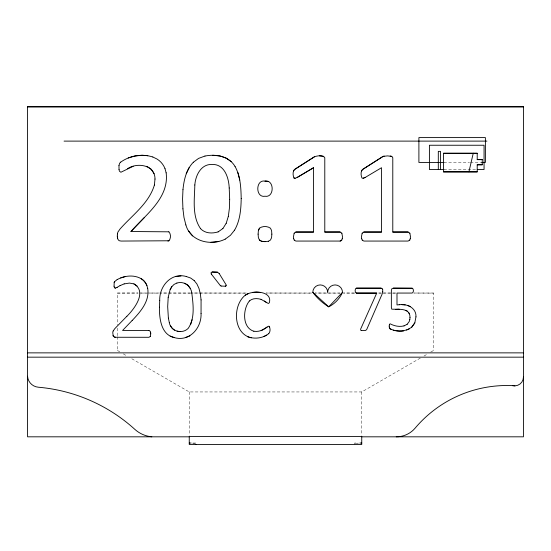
<?xml version="1.0" encoding="UTF-8"?>
<svg xmlns="http://www.w3.org/2000/svg" width="551" height="551" viewBox="0 0 551 551"><rect width="100%" height="100%" fill="white"/><g stroke="black" fill="none" stroke-linecap="round" stroke-linejoin="round"><path stroke-width="0.41" stroke-dasharray="2.75 2.07" d="M420.275 358.122L361.745 391.947L189.255 391.947L130.725 358.122M423.981 356.063L427.686 353.852M430.648 352.137L433.616 350.429M192.733 443.452L196.197 443.038L196.197 444.478M443.906 162.449L469.535 162.449M470.389 162.449L480.644 162.449M443.906 169.508L475.513 169.508M117.384 293.029L138.012 293.029L117.384 293.104L117.384 324.808M433.616 293.029L413.849 293.029L433.616 293.104L433.616 350.512M192.85 443.038L196.445 443.038M354.555 444.478L354.555 443.038L358.15 443.038M358.281 443.5L354.555 443.038M117.384 350.429L120.352 352.137M123.314 353.852L127.019 356.063M361.745 391.864L361.745 435.297M189.255 391.864L189.255 435.297M117.384 328.155L117.384 335.945M117.384 336.723L117.384 350.512M146.6 293.029L138.873 293.029L146.6 293.104M159.494 293.029L147.461 293.029L159.494 293.104M190.426 293.029L160.355 293.029L190.426 293.104M246.283 293.029L191.287 293.029L246.283 293.104M311.59 293.029L266.05 293.029L311.59 293.104M339.946 293.029L315.027 293.029L339.946 293.104M354.555 293.029L343.383 293.029L354.555 293.104M381.196 293.029L377.759 293.029L381.196 293.104M395.804 293.029L382.057 293.029L395.804 293.104"/><path stroke-width="0.83" d="M229.671 199.345L229.381 208.423L228.3 216.495M118.968 165.5L119.037 169.577M201.053 313.602L201.074 299.882M241.2 198.567C241.001 209.366 240.091 220.641 234.554 230.187M159.446 307.231L159.728 300.584M182.966 189.689L182.574 198.98L182.925 208.843M168.854 231.792C171.037 234.044 170.948 238.418 168.985 240.773L121.062 241.062C117.087 241.331 117.108 236.661 117.432 233.851M382.731 291.665L382.683 289.406M389.206 326.089L389.433 324.346M168.2 297.216L167.683 306.673L168.386 318.175M194.827 184.971C194.531 199.428 191.851 216.137 200.619 228.727M150.747 333.81L150.299 336.427M258.102 234.141L258.398 230.483L259.48 228.169C262.593 225.924 267.331 225.986 270.451 228.19L271.567 230.511L271.857 234.141M271.857 234.113L271.567 237.729L270.451 240.05L268.323 241.29M409.813 319.628L409.999 317.369M415.964 316.846L414.813 322.92L411.576 327.377M342.281 238.714L342.474 236.593L341.854 233.163M410.275 238.714L410.467 236.593L409.848 233.163M154.39 185.06L154.996 179.027M169.295 322.452C170.528 331.309 182.195 334.581 188.249 328.327C195.13 318.072 193.208 304.607 191.803 293.015M201.053 313.581C201.694 327.859 189.544 341.985 174.495 337.646C161.009 334.753 159.315 318.574 159.446 307.21M159.728 300.612C159.129 286.348 171.182 272.16 186.266 276.512M182.966 189.709C183.938 179.881 186.238 169.536 193.353 162.228M382.731 291.637L382.029 294.296L366.766 329.388L365.733 330.414L361.594 330.538M168.2 297.244L170.142 289.564L171.829 286.644M194.827 184.998C195.488 175.521 200.984 163.916 212.052 164.453C224.567 163.909 228.803 177.856 229.216 188.001M118.968 165.527L119.622 163.275L120.669 162.132M114.181 282.422L114.064 286.231M341.854 233.19L340.119 232.019L324.787 232.047L324.787 157.724C323.182 154.645 317.5 155.788 314.573 156.704L295.047 169.157C292.361 171.085 292.863 175.301 293.938 177.973L295.15 178.269L297.147 177.456L313.519 167.718L313.519 232.047L295.832 232.047L294.165 233.19M391.802 156.408L387.546 155.892L383.22 156.353L363.047 169.157C360.361 171.085 360.857 175.301 361.931 177.973L363.143 178.269L365.141 177.484L381.519 167.718L381.519 232.047L363.832 232.047L362.159 233.19M117.432 233.879L117.873 232.123L120.028 229.016C132.185 215.193 148.928 203.436 154.39 185.04M113.231 330.896C111.839 331.833 114.174 338.528 113.01 335.49M221.144 286.038L225.352 286.231L226.358 285.225L219.202 273.551M409.813 319.608L409.248 321.495L407.168 324.291M190.612 324.573L192.106 319.718M226.199 223.293L228.3 216.467M294.165 233.163L293.476 236.62L293.676 238.714M362.159 233.163L361.47 236.62L361.67 238.714M341.758 240.084L342.281 238.686M409.751 240.084L410.275 238.686M114.181 282.449L114.484 281.719M376.726 293.098L356.387 293.098L376.726 293.098L360.678 328.995L360.691 330.256L361.594 330.566M258.398 230.511L259.48 228.19M186.21 173.744L189.255 167.387M113.231 330.924L114.773 328.678L126.875 316.26M414.813 322.893L411.576 327.356L406.576 330.139M170.142 289.592L171.829 286.672L174.047 284.426L176.899 283.028M293.545 170.879L294.096 169.97M361.539 170.879L362.097 169.97M222.893 228.548L226.199 223.265M389.433 324.374L390.156 323.809C394.378 326.054 399.289 327.067 404.007 325.896M234.554 230.16L230.435 235.311L225.221 239.134M268.73 333.672C270.493 331.792 270.3 328.52 269.267 326.344L268.702 326.158L261.167 330.662M150.299 336.406L148.97 337.295L115.51 337.267L113.527 336.565M126.875 316.288C134.23 309.056 147.489 291.803 133.907 283.868M249.41 300.929C242.777 309.001 241.944 327.556 253.839 331.254M132.171 320.489C140.319 311.9 149.755 301.349 147.716 288.538M114.484 281.747L117.17 279.577M342.495 292.326L328.727 306.831L312.81 292.326A7.418 7.404 0 0 1 320.227 284.922A7.418 7.404 0 0 1 327.652 292.326A7.418 7.404 0 0 1 335.07 284.922A7.418 7.404 0 0 1 342.495 292.326A29.472 29.396 0 0 1 328.727 306.831A55.906 55.768 0 0 1 312.81 292.326M168.854 231.819L130.959 231.523L144.383 217.514M130.959 231.523C145.622 214.738 169.35 197.995 166.147 172.814M132.171 320.462L122.577 330.476L148.922 330.476M294.227 240.057L295.832 241.062L340.119 241.062L341.758 240.057M409.751 240.057L408.112 241.062L363.832 241.062L362.227 240.057M193.353 162.256L198.56 158.406L204.979 156.029M267.139 326.998C263.481 330.07 258.66 332.129 253.839 331.227M268.73 333.651C262.861 338.383 254.424 339.313 247.461 336.661M218.113 231.916L222.893 228.527M120.669 162.159C129.767 155.609 142.117 153.481 152.799 156.994M249.41 300.956C252.578 298.084 257.138 298.256 261.009 299.324M407.168 324.264L404.007 325.923M295.047 169.185L314.573 156.704M363.047 169.185L382.566 156.704M297.147 177.484L313.519 167.745M133.197 166.285L120.862 172.256L119.409 171.12L119.037 169.55M117.129 287.346L120.077 285.597M261.009 299.296L268.33 303.498L269.356 302.747C272.704 290.398 251.724 290.26 245.305 295.157C232.35 305.392 233.066 333.665 251.228 337.804M245.305 295.184L248.653 293.442M263.578 336.633L266.739 335.098M117.17 279.598C124.402 275.603 133.817 274.488 141.201 278.71A13.837 13.803 0 0 1 146.91 285.597L147.716 288.559M114.332 287.326L115.366 288.139L117.129 287.326M225.352 286.203L226.192 285.852M409.276 328.947L403.518 330.848A24.699 24.637 0 0 1 393.262 330.125L389.874 328.699L389.35 327.776M127.453 168.723C137.233 162.166 155.141 164.804 154.996 179.047M120.077 285.625L124.182 283.868M365.141 177.456L363.143 178.269M185.873 224.918C190.391 241.524 211.164 246.263 225.221 239.113M185.308 337.591L189.909 335.89M399.255 304.724L396.995 304.944L396.995 293.063L412.148 293.063C413.842 292.326 413.656 289.53 412.603 288.311L393.331 288.159L391.871 288.71L391.362 290.308L391.362 307.527L391.761 309.159C398.242 309.6 410.102 307.451 409.999 317.397M128.238 157.979L134.658 156.05L142.027 155.265L147.799 155.699M120.635 277.945L125.222 276.568M382.683 289.427L382.408 288.648L381.078 288.159L356.387 288.159L355.471 288.793L355.14 290.639L355.45 292.464L356.387 293.118M167.903 241.042L168.985 240.773M383.22 156.374L384.205 156.112M340.119 241.042L341 240.835M218.113 231.888C212.225 233.734 205.068 233.528 200.619 228.706M124.182 283.896L129.464 283.076L133.907 283.896L137.116 286.045M176.899 283.056C183.91 280.776 190.977 285.859 191.803 293.042M258.102 234.113L258.398 237.729L259.48 240.05L261.573 241.29L264.983 241.655L268.323 241.269M264.983 181.114C255.395 179.309 255.402 198.064 264.983 196.239C274.556 197.981 274.543 179.35 264.983 181.114L268.323 181.499M204.979 156.057C215.868 153.825 229.037 156.147 235.043 166.471M211.005 242.282L218.781 241.49M175.452 276.574L180.969 276.003M252.379 292.409L256.394 292.064L260.306 292.436M212.252 272.015L217.562 272.228L219.202 273.578M395.756 309.393L399.193 309.194M399.255 304.751C406.962 303.422 416.57 307.988 415.964 316.873M27.55 107.025L523.45 107.025M64.061 141.111L486.939 141.111M443.465 153.323L477.214 153.323M477.214 159.542L482.249 159.542L482.249 164.818L477.214 164.818M482.249 159.645L477.214 159.645L477.214 153.226L443.465 153.226L443.465 171.919L477.214 171.919L477.214 164.715L482.249 164.715M443.906 162.449L418.898 162.449L418.898 137.598L485.39 137.598L485.39 162.449L481.498 162.449M443.906 169.508L429.408 169.508L429.408 145.244L484.06 145.244L484.06 169.508L477.221 169.508M443.465 171.816L477.214 171.816M295.832 232.019L313.519 232.019M324.787 232.019L340.119 232.019M363.832 232.019L381.519 232.019M390.163 156.023L391.802 156.381L392.787 157.744L392.787 232.047L408.112 232.019L409.848 233.19M392.787 232.047L408.112 232.047M356.387 288.187L381.078 288.187M393.331 288.187L412.1 288.187M27.55 352.867L523.45 352.867M27.55 357.165L523.45 357.165M189.255 436.819L27.55 436.819L27.55 106.522L523.45 106.522L523.45 436.819L361.745 436.819M189.255 443.038L191.114 443.038M359.886 443.038L361.745 443.038M319.546 155.919L323.809 156.408M401.92 304.717L405.205 304.937M396.245 436.819A24.54 24.485 0 0 0 415.151 428.113A120.056 119.767 0 0 1 512.492 385.631L514.909 385.852M212.707 155.265L220.118 155.974L226.234 158.109L231.172 161.622M264.983 241.627L261.573 241.269L259.48 240.05M177.105 331.234L180.225 331.571M114.367 337.129L115.51 337.295M512.492 385.631L515.151 385.852A8.892 8.864 0 0 0 523.45 377.001M217.562 272.201L212.252 271.987L211.102 272.483L211.247 273.999M293.938 177.973L295.15 178.269M148.922 330.455L150.251 331.316L150.63 332.37M115.366 288.139L114.766 287.953M186.266 276.492L190.632 278.035L194.159 280.549M170.142 336.124L174.495 337.646M408.043 305.585L410.447 306.631M152.799 156.973L157.028 159.046A19.375 19.326 0 0 1 165.018 168.702M389.874 328.678L391.003 329.298M220.366 285.597L221.144 286.065M184.551 283.173L187.753 285.039L190.164 288.304M405.894 310.316L407.396 311.212M146.821 166.285L151.311 169.288L154.053 173.703M264.397 300.998L266.712 302.706M174.488 330.221L172.339 328.458L170.61 325.875M220.366 285.625L211.247 273.971M188.731 231.096L192.609 235.952M194.159 280.521L196.927 284.013L198.966 288.407L200.316 293.717M269.267 326.371L269.659 326.998M408.553 312.369L409.365 313.795M235.043 166.443C240.477 176.217 240.966 187.671 241.2 198.587M361.67 238.686L362.227 240.084M293.676 238.686L294.227 240.084M165.018 168.702L166.147 172.842M237.901 172.628L239.795 180.067M185.873 224.939L183.986 217.48L182.925 208.815M114.064 286.203L114.332 287.346M168.386 318.154L169.295 322.48M389.35 327.804L389.206 326.061M200.316 293.697L201.074 299.909M117.329 236.138L117.563 238.555M150.63 332.343L150.747 333.837M229.216 187.981L229.671 199.372M473.261 153.226L468.929 171.816M440.49 169.508L440.49 151.367L438.307 151.367L438.307 169.508M151.835 436.819A29.169 29.1 0 0 1 134.843 429.36A164.597 164.198 0 0 0 38.267 387.208A11.75 11.723 0 0 1 27.55 376.223M195.557 444.347A7.583 0.358 3.2 0 1 196.197 444.478M403.518 330.827A24.699 24.637 0 0 1 393.262 330.097M141.201 278.71A13.837 13.803 0 0 1 146.91 285.618M361.745 436.571L189.255 436.571L189.255 444.478L361.745 444.478L361.745 436.571"/></g></svg>
